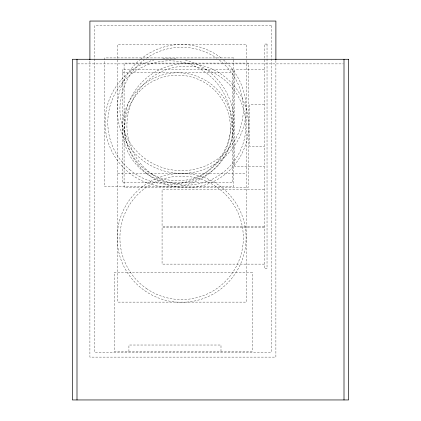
<?xml version="1.0" encoding="UTF-8"?>
<svg xmlns="http://www.w3.org/2000/svg" width="421" height="421" viewBox="0 0 421 421"><rect width="100%" height="100%" fill="white"/><g stroke="black" fill="none" stroke-linecap="round" stroke-linejoin="round"><path stroke-width="0.32" stroke-dasharray="2.1 1.58" d="M77.653 63.881L343.347 63.881M264.267 69.833L234.807 69.833L234.807 166.511L264.267 166.511M122.253 72.407L232.602 72.407M264.267 104.787L249.537 104.787L249.537 146.219L264.267 146.219M117.633 173.22L246.538 173.22M264.267 189.566L162.069 189.566L162.069 226.398L264.267 226.398M264.267 227.293L162.069 227.293L162.069 264.12L264.267 264.12M275.892 60.508L275.892 357.119L89.905 357.119L89.905 60.508M246.538 58.124L246.538 44.316L117.633 44.316L117.633 302.12L246.538 302.12L246.538 58.782M220.993 351.472L220.993 345.025L128.921 345.025L128.921 351.472M185.356 60.061A64.45 64.45 0 0 1 222.43 159.322A64.45 64.45 0 0 1 116.47 159.143A64.45 64.45 0 0 1 153.881 60.008M162.843 58.43A64.45 64.45 0 0 1 175.804 58.387M223.54 59.977A64.45 64.45 0 0 1 228.429 153.265A64.45 64.45 0 0 1 135.015 153.449A64.45 64.45 0 0 1 139.54 60.14M140.519 59.314A64.45 64.45 0 0 1 221.525 58.324M219.436 60.171A61.708 61.708 0 0 1 226.93 150.86A61.708 61.708 0 0 1 135.936 150.418A61.708 61.708 0 0 1 144.303 59.808M146.403 58.287A61.708 61.708 0 0 1 216.847 58.272M271.287 25.828L94.509 25.828L94.509 352.34L271.287 352.34L271.287 25.828M267.03 44.063L264.267 44.063L264.267 268.724L267.03 268.724L267.03 44.063M233.513 57.903L104.608 57.903L104.608 186.803L233.513 186.803L233.513 57.903M248.358 63.092L124.095 63.092L124.095 187.356L248.358 187.356L248.358 63.092M232.602 69.502L122.253 69.502L122.253 182.751L232.602 182.751L232.602 69.502M252.3 272.287L114.191 272.287L114.191 351.472L252.3 351.472L252.3 272.287M146.098 173.273A55.172 55.172 0 0 0 232.56 132.578A55.172 55.172 0 0 0 154.086 78.048A55.172 55.172 0 0 0 146.098 173.273M147.439 171.347A52.825 52.825 0 0 0 230.224 132.378A52.825 52.825 0 0 0 155.086 80.169A52.825 52.825 0 0 0 147.439 171.347M150.95 176.683A62.129 62.129 0 0 0 248.316 130.852A62.129 62.129 0 0 0 159.943 69.444A62.129 62.129 0 0 0 150.95 176.683M152.455 174.51A59.487 59.487 0 0 0 245.68 130.631A59.487 59.487 0 0 0 161.069 71.833A59.487 59.487 0 0 0 152.455 174.51M129.679 169.663A61.708 61.708 0 0 0 230.245 133.468A61.708 61.708 0 0 0 148.613 64.471A61.708 61.708 0 0 0 129.679 169.663M144.856 290.779A64.45 64.45 0 0 0 245.859 243.238A64.45 64.45 0 0 0 154.186 179.535A64.45 64.45 0 0 0 144.856 290.779M146.419 288.527A61.708 61.708 0 0 0 243.127 243.006A61.708 61.708 0 0 0 155.354 182.014A61.708 61.708 0 0 0 146.419 288.527"/><path stroke-width="0.63" d="M344.004 59.277L344.004 399.95M275.892 59.85L275.892 21.05L89.905 21.05L89.905 59.85M76.996 59.277L76.996 399.95M348.609 59.277L72.391 59.277L72.391 399.95L348.609 399.95L348.609 59.277"/></g></svg>
